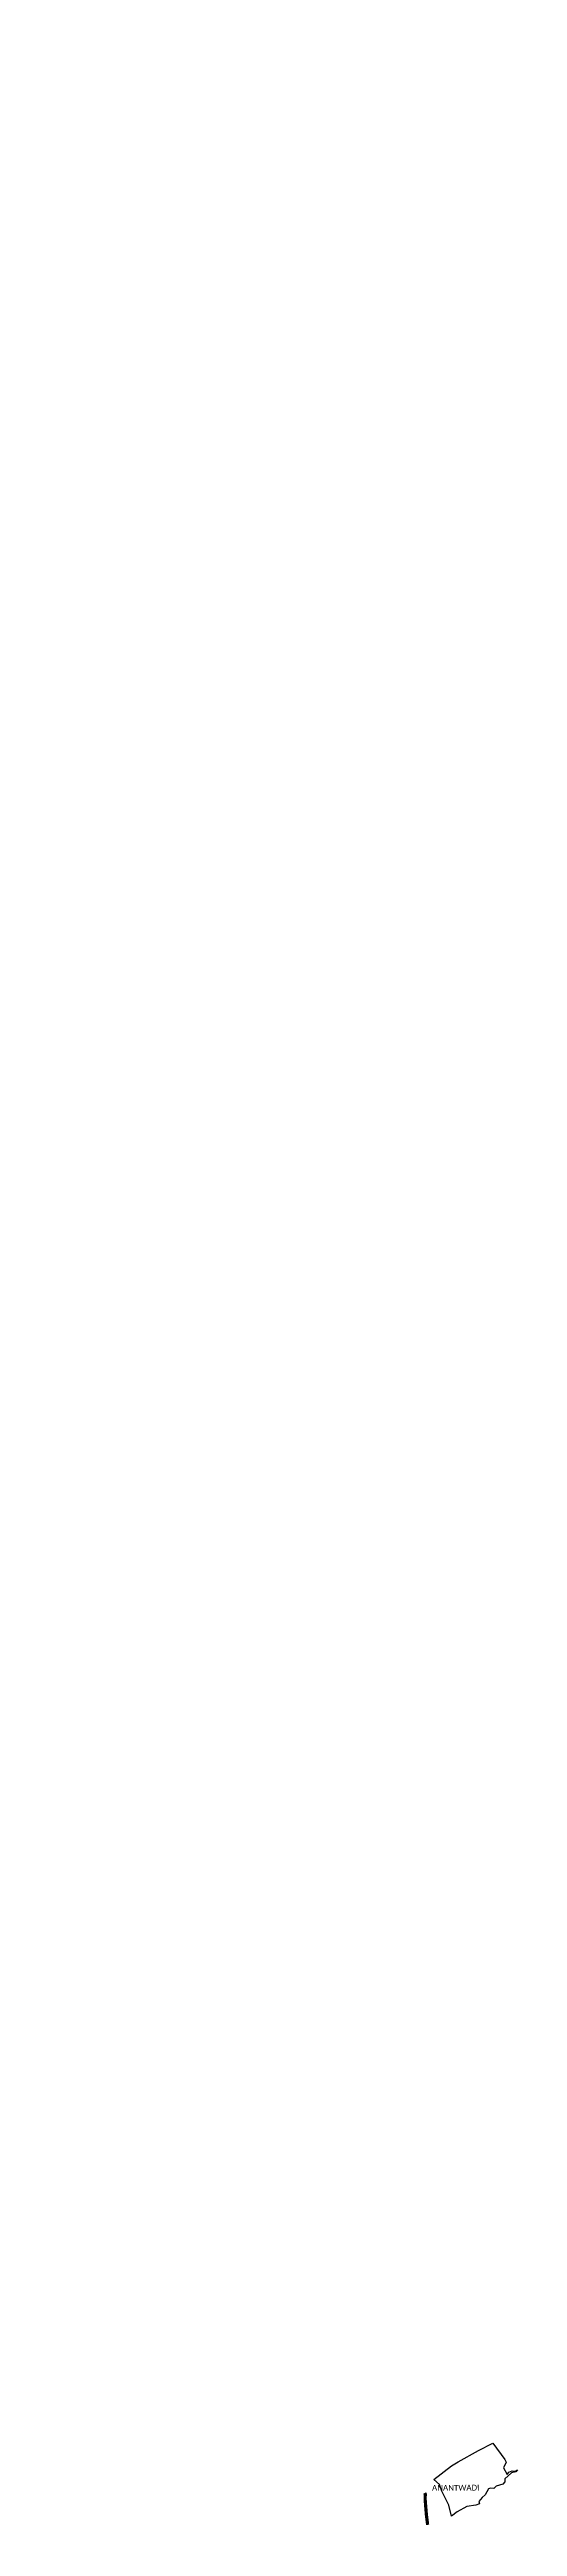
# Model space of a CAD drawing. Header units: metres. Extents: x 318300 to 325581, y 1837935 to 1876470.
import ezdxf

# ---------------------------------------------------------------- set-up
doc = ezdxf.new("R2010")
doc.units = ezdxf.units.M
for name, color, linetype in [('NATURALLY PROTECTED', 3, 'Continuous'), ('village', 3, 'Continuous'), ('VILLAGE NAME', 250, 'Continuous')]:
    doc.layers.add(name, color=color, linetype=linetype)
doc.styles.get("Standard").update_dxf_attribs({"font": 'Cambria Math.ttf'})

msp = doc.modelspace()

# ---------------------------------------------------------------- linework, layer by layer
at = {"layer": 'NATURALLY PROTECTED', "const_width": 50, "flags": 128}
msp.add_lwpolyline([(318325, 1876445)], close=True, dxfattribs=at)
msp.add_lwpolyline([(324137, 1838456), (324146, 1838440), (324145, 1838351), (324155, 1838222), (324163, 1838125), (324183, 1837960)], dxfattribs=at)
at = {"layer": 'village', "color": 3}
msp.add_polyline3d([(325581, 1838818, 0), (325555, 1838783, 0), (325487, 1838769, 0), (325385, 1838677, 0), (325386, 1838631, 0), (325351, 1838592, 0), (325249, 1838562, 0), (325215, 1838526, 0), (325159, 1838533, 0), (325132, 1838522, 0), (325080, 1838428, 0), (325029, 1838387, 0), (324979, 1838325, 0), (324989, 1838287, 0), (324934, 1838267, 0), (324791, 1838247, 0), (324643, 1838162, 0), (324552, 1838093, 0), (324511, 1838265, 0), (324406, 1838482, 0), (324366, 1838586, 0), (324282, 1838667, 0), (324552, 1838878, 0), (324660, 1838943, 0), (324977, 1839119, 0), (325195, 1839231, 0), (325382, 1838976, 0), (325406, 1838937, 0), (325365, 1838847, 0), (325420, 1838744, 0), (325449, 1838780, 0), (325497, 1838803, 0), (325547, 1838797, 0)], close=True, dxfattribs=at)

# ---------------------------------------------------------------- texts
at = {"layer": 'VILLAGE NAME', "insert": (324251, 1838581), "char_height": 89.68, "attachment_point": 1, "rotation": 0.2435}
msp.add_mtext_dynamic_manual_height_columns('{\\fCalibri|b0|i0|c0|p34;ANANTWADI}', width=921.21, gutter_width=448, heights=[0], dxfattribs=at)

doc.saveas('drawing.dxf')
